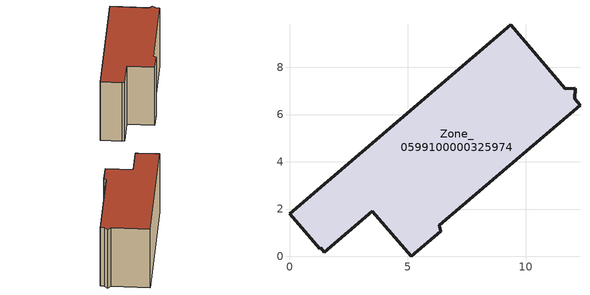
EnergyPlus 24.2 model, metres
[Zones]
Zone_0599100000325974
 floor ground (C_G): 1.28,0.32 0,1.81 9.36,9.8 11.66,7.09 12.08,7.11 12.07,6.67 12.29,6.39 6.33,1.32 6.39,1.07 5.14,0 3.51,1.9 1.48,0.17 1.32,0.36 z0
 wall outside (C_F): 5.14,0 6.39,1.07 6.33,1.32 12.29,6.39 12.07,6.67 12.08,7.11 11.66,7.09 9.36,9.8 0,1.81 1.28,0.32 1.32,0.36 1.48,0.17 3.51,1.9 5.14,0 z0:6.26
 roof outside (C_R): 1.32,0.36 1.48,0.17 3.51,1.9 5.14,0 6.39,1.07 6.33,1.32 12.29,6.39 12.07,6.67 12.08,7.11 11.66,7.09 9.36,9.8 0,1.81 1.28,0.32 z6.26
[BUILDING]
Pand.0599100000325974: North Axis=0; Terrain=City; Loads Convergence Tolerance Value=0.04; Temperature Convergence Tolerance Value=0.4; Solar Distribution=FullExterior; Maximum Number of Warmup Days=25; Minimum Number of Warmup Days=1
[Site:Location]
Rotterdam.The.Hague.AP_ZH_NLD Design_Conditions: Latitude=51.96; Longitude=4.45; Time Zone=1; Elevation=-4.5
[SITE:GROUNDTEMPERATURE:BUILDINGSURFACE]
18, 18, 18, 18, 18, 18, 18, 18, 18, 18, 18, 18
[MATERIAL] Thermal Absorptance=0.9; Solar Absorptance=0.7; Visible Absorptance=0.7
Name | Roughness | Thickness | Conductivity | Density | Specific Heat
G.TI.1946 | MediumSmooth | 0.15 | 1 | 540 | 1210
F.TI.1946 | Rough | 0.3 | 0.857143 | 1920 | 840
R.TI.1946 | MediumRough | 0.2 | 0.1 | 1500 | 1000
[CONSTRUCTION]
C_G: G.TI.1946
C_F: F.TI.1946
C_R: R.TI.1946
[ZONE]
Zone_0599100000325974: Type=1; Multiplier=1; Ceiling Height=Autocalculate; Volume=Autocalculate; Floor Area=autocalculate; Part of Total Floor Area=Yes
[ZONEINFILTRATION:DESIGNFLOWRATE]
Infil_Zone_0599100000325974: Zone or ZoneList or Space or SpaceList=Zone_0599100000325974; Schedule=AlwaysOn; Design Flow Rate Calculation Method=Flow/Area; Flow Rate per Floor Area=0.003; Constant Term Coefficient=1; Temperature Term Coefficient=0; Velocity Term Coefficient=0; Velocity Squared Term Coefficient=0
[HVACTEMPLATE:ZONE:IDEALLOADSAIRSYSTEM]
Zone_0599100000325974: Maximum Heating Supply Air Temperature=50; Minimum Cooling Supply Air Temperature=13; Maximum Heating Supply Air Humidity Ratio=0.0156; Minimum Cooling Supply Air Humidity Ratio=0.0077; Heating Limit=NoLimit; Cooling Limit=NoLimit; Dehumidification Control Type=ConstantSensibleHeatRatio; Cooling Sensible Heat Ratio=0.7; Dehumidification Setpoint=60; Humidification Control Type=None; Humidification Setpoint=30; Outdoor Air Method=None; Outdoor Air Flow Rate per Person=0.00944; Outdoor Air Flow Rate per Zone Floor Area=0; Outdoor Air Flow Rate per Zone=0; Demand Controlled Ventilation Type=None; Outdoor Air Economizer Type=NoEconomizer; Heat Recovery Type=None; Sensible Heat Recovery Effectiveness=0.7; Latent Heat Recovery Effectiveness=0.65
[ZONECONTROL:THERMOSTAT]
ThermostatControl_Zone_0599100000325974: Zone or ZoneList=Zone_0599100000325974; Control Type Schedule=DualSetpointControlType; Control 1=Thermostat_Zone_0599100000325974; Temperature Difference Between Cutout And Setpoint=0
[THERMOSTATSETPOINT:DUALSETPOINT]
Thermostat_Zone_0599100000325974: Heating Setpoint Temperature Schedule=HeatingSetpoint_Zone_0599100000325974; Cooling Setpoint Temperature Schedule=CoolingSetpoint_Zone_0599100000325974
[SCHEDULE:COMPACT]
HeatingSetpoint_Zone_0599100000325974: Through: 12/31, For: AllDays, Until: 24:00, 21
CoolingSetpoint_Zone_0599100000325974: Through: 12/31, For: AllDays, Until: 24:00, 24
DualSetpointControlType: Through: 12/31, For: AllDays, Until: 24:00, 4
AlwaysOn: Through: 12/31, For: AllDays, Until: 24:00, 1
